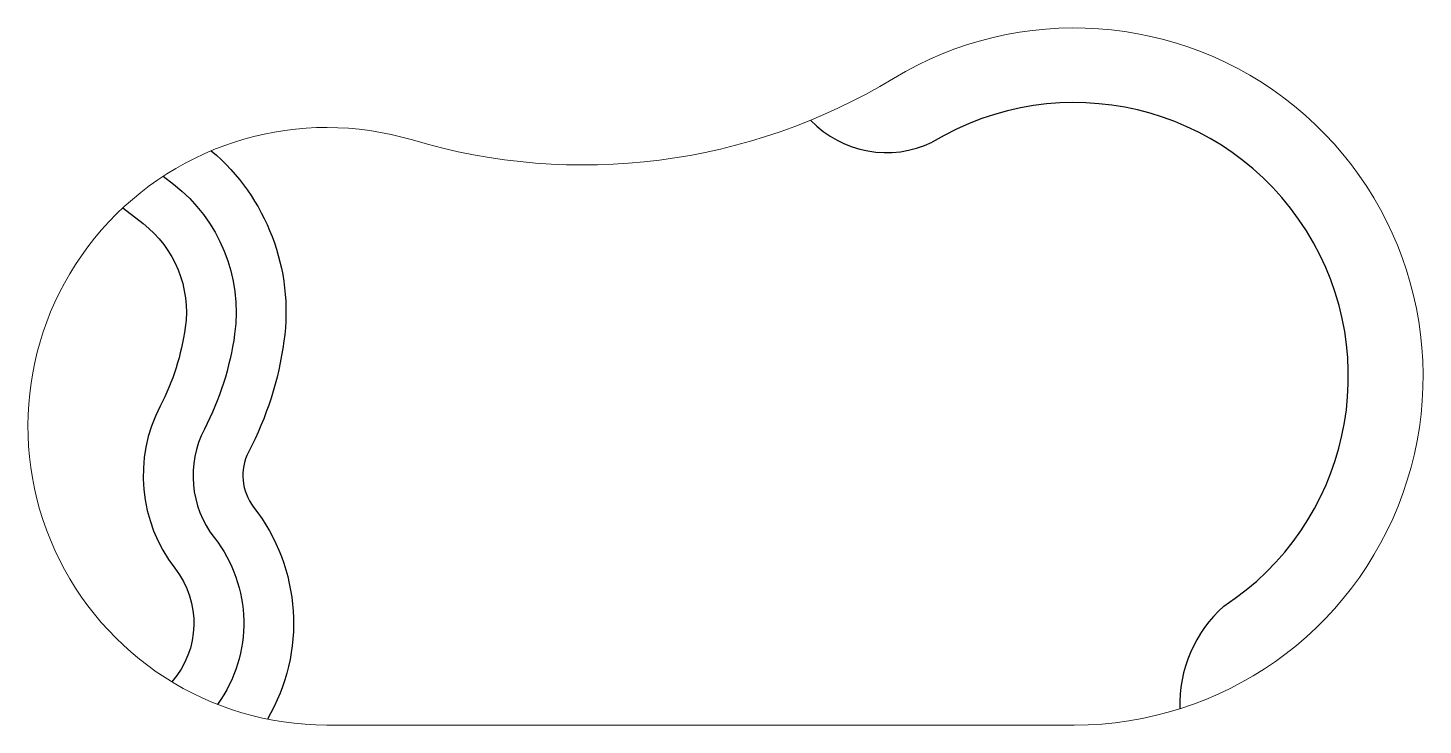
# Model space of a CAD drawing. Header units: feet. Extents: x -24.9 to 24.9, y 0 to 24.9.
import ezdxf

# ---------------------------------------------------------------- set-up
doc = ezdxf.new("R2010")
doc.units = ezdxf.units.FT
doc.header["$MEASUREMENT"] = 0
doc.layers.add('Pool Boundary', color=4, linetype='Continuous', lineweight=20)

msp = doc.modelspace()

# ---------------------------------------------------------------- linework, layer by layer
for points in [[(-18.351, 20.51, -0.256696), (-15.757, 13.71, -0.085472), (-17.021, 9.748, 0.293234), (-16.841, 7.787, -0.307807), (-16.351, 0.214, -0.04592)], [(-20.066, 19.6), (-19.697, 19.313, -0.268324), (-17.519, 13.955, -0.085472), (-18.599, 10.568, 0.293234), (-18.244, 6.694, -0.332806), (-18.129, 0.739, -0.02322)], [(-21.509, 18.468), (-20.788, 17.909, -0.268324), (-19.28, 14.2, -0.085472), (-20.177, 11.388, 0.293234), (-19.647, 5.601, -0.358798), (-19.757, 1.545)]]:
    msp.add_lwpolyline(points, format="xyb")
for centre, radius, start, end in [((12.448, 12.448), 9.781, 303.047, 121.2258), ((5.753, 24.21), 3.766, 223.8522, 295.5615), ((20.958, 0.718), 4.75, 131.9602, 181.6407)]:
    msp.add_arc(centre, radius, start, end)
at = {"layer": 'Pool Boundary'}
msp.add_lwpolyline([(5.995, 23.093, -1.317759), (12.448, 0), (-14.227, 0, -1.156733), (-11.174, 20.894, 0.21188)], format="xyb", close=True, dxfattribs=at)

doc.saveas('drawing.dxf')
